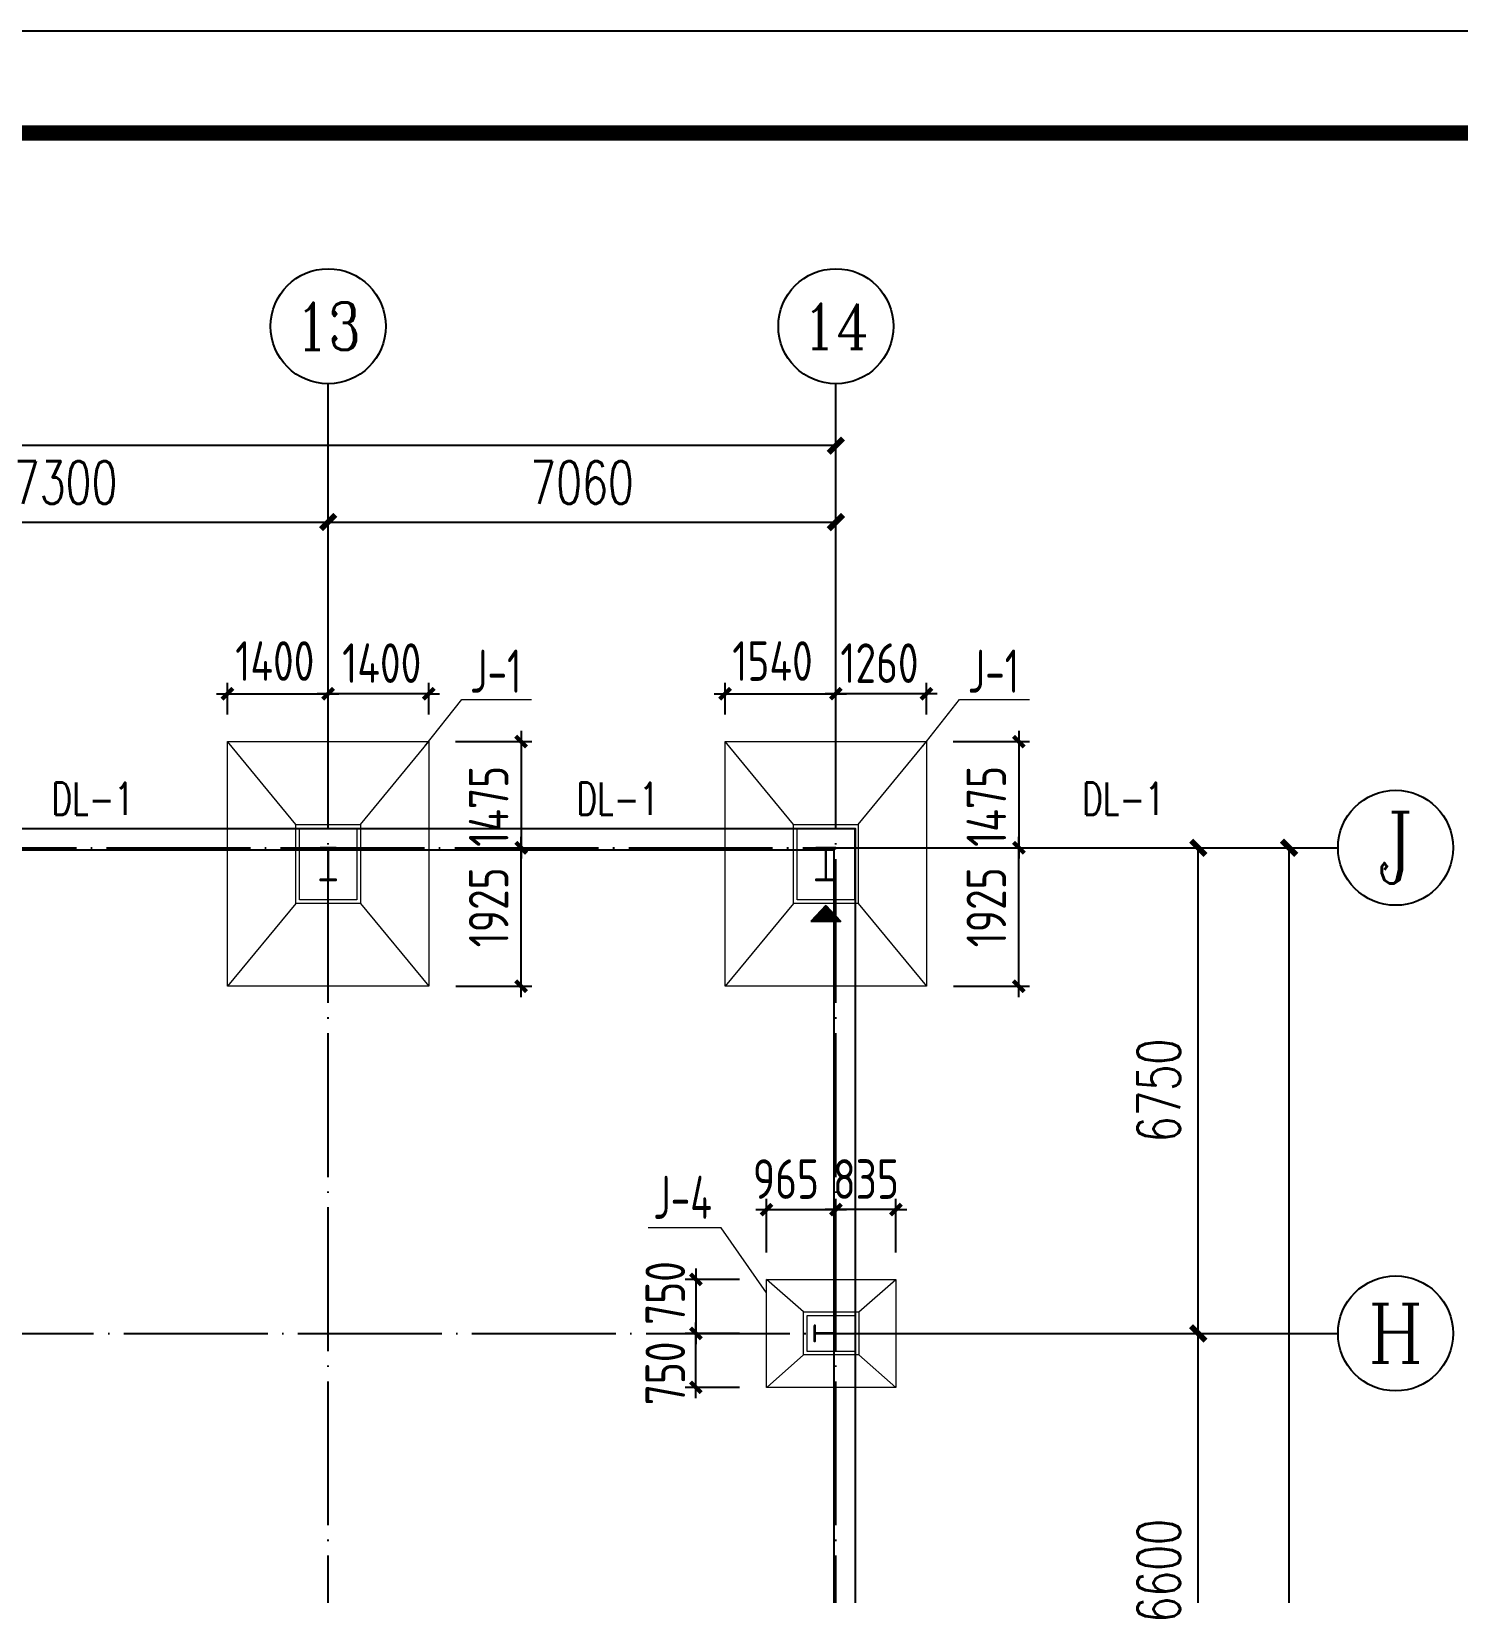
# Model space of a CAD drawing. Extents: x -89996 to 1006241, y -2176 to 440573.
# Drawn here: x 182714 to 202563, y 150876 to 172594 of the extents above; entities that cross this region are included whole.
import ezdxf
from ezdxf.enums import TextEntityAlignment as Align

# ---------------------------------------------------------------- set-up
doc = ezdxf.new("R2010")
doc.units = 0
doc.header["$LTSCALE"] = 1000
doc.header["$MEASUREMENT"] = 0
doc.linetypes.add('DOTE', pattern=[2.42, 2, -0.2, 0.02, -0.2])
for name, color, linetype in [('AXIS', 3, 'Continuous'), ('AXIS_TEXT', 7, 'Continuous'), ('DOTE', 1, 'DOTE'), ('GZ', 50, 'Continuous'), ('PUB_TITLE', 4, 'Continuous'), ('WALL', 9, 'Continuous'), ('图层7', 7, 'Continuous'), ('承台', 2, 'Continuous'), ('文字', 7, 'Continuous')]:
    doc.layers.add(name, color=color, linetype=linetype)
for name, color, linetype, lineweight in [('BASE_SING', 7, 'Continuous', 0), ('BASE_SING_DIM', 3, 'Continuous', 0), ('BASE_SING_NUM', 7, 'Continuous', 0)]:
    doc.layers.add(name, color=color, linetype=linetype, lineweight=lineweight)
doc.styles.add('_TCH_AXIS', font='COMPLEX', dxfattribs={"bigfont": 'GBCBIG'})
doc.styles.add('_TCH_DIM_T3', font='SIMPLEX', dxfattribs={"width": 0.705882, "bigfont": 'GBCBIG'})
doc.styles.add('COMPLEX', font='COMPLEX')
doc.styles.add('TSSD_Dimension', font='Tssdeng.shx', dxfattribs={"width": 0.8, "bigfont": 'hztxt.shx'})
doc.dimstyles.new('_TCH_ARCH&&200', dxfattribs={"dimtxt": 595, "dimasz": 200, "dimexe": 500, "dimexo": 600, "dimgap": 252.5, "dimtad": 1, "dimdec": 0, "dimzin": 0, "dimdsep": 46, "dimtxsty": '_TCH_DIM_T3', "dimblk": 'ARCHTICK', "dimcen": 0.09, "dimclrt": 7, "dimazin": 2, "dimtfac": 1, "dimtdec": 0, "dimtix": 1, "dimtmove": 2, "dimatfit": 3, "dimfxl": 0, "dimtolj": 1, "dimtzin": 0, "dimarcsym": 0})
doc.dimstyles.new('TCH-200-1', dxfattribs={"dimtxt": 595, "dimasz": 200, "dimexe": 500, "dimexo": 600, "dimgap": 252.5, "dimtad": 1, "dimdec": 0, "dimzin": 0, "dimdsep": 46, "dimtxsty": '_TCH_DIM_T3', "dimblk": 'ARCHTICK', "dimcen": 0.09, "dimclrd": 3, "dimclre": 3, "dimclrt": 7, "dimazin": 2, "dimtfac": 1, "dimtdec": 0, "dimtix": 1, "dimtmove": 2, "dimatfit": 3, "dimfxl": 0, "dimtolj": 1, "dimtzin": 0, "dimarcsym": 0})
doc.dimstyles.new('TSSD_150_150', dxfattribs={"dimtxt": 550, "dimasz": 150, "dimexe": 150, "dimexo": 375, "dimgap": 150, "dimtad": 1, "dimdec": 0, "dimzin": 0, "dimdsep": 46, "dimtxsty": 'TSSD_Dimension', "dimblk": 'ARCHTICK', "dimcen": 0, "dimdle": 150, "dimclrd": 256, "dimclre": 256, "dimclrt": 7, "dimadec": 0, "dimazin": 0, "dimtfac": 1, "dimtdec": 0, "dimtix": 1, "dimtmove": 2, "dimatfit": 3, "dimfxl": 0, "dimtolj": 1, "dimtzin": 0, "dimarcsym": 0})

# ---------------------------------------------------------------- blocks, each defined once
blk = doc.blocks.new('_AXISO')
blk.add_circle((0, 0), 0.5)
at = {"layer": 'AXIS_TEXT', "style": 'COMPLEX', "width": 1.041667}
blk.add_attdef('A', text='', height=0.56, dxfattribs=at).set_placement((-0.25, -0.28), (0.25, -0.28), align=Align.FIT)
blk = doc.blocks.new('_ArchTick')
at = {"color": 0, "linetype": 'ByBlock', "const_width": 0.4}
blk.add_lwpolyline([(-0.5, -0.5), (0.5, 0.5)], dxfattribs=at)
blk = doc.blocks.new('*D3029')
at = {"layer": 'AXIS', "color": 0, "lineweight": -2, "transparency": 16777216}
for p, q in [((75640, 42427), (75640, 45877)), ((82940, 42427), (82940, 45877)), ((75640, 45377), (82940, 45377))]:
    blk.add_line(p, q, dxfattribs=at)
at = {"layer": 'Defpoints', "color": 0, "transparency": 16777216}
for p in [(82940, 45377), (75640, 41827), (82940, 41827)]:
    blk.add_point(p, dxfattribs=at)
at = {"layer": 'AXIS', "color": 0, "lineweight": -2, "transparency": 16777216, "xscale": 200, "yscale": 200, "zscale": 200, "rotation": 180}
blk.add_blockref('_ArchTick', (75640, 45377), dxfattribs=at)
at = {"layer": 'AXIS', "color": 0, "lineweight": -2, "transparency": 16777216, "xscale": 200, "yscale": 200, "zscale": 200}
blk.add_blockref('_ArchTick', (82940, 45377), dxfattribs=at)
at = {"layer": 'AXIS', "color": 7, "transparency": 16777216, "insert": (79290, 45927), "char_height": 595, "attachment_point": 5, "style": '_TCH_DIM_T3'}
blk.add_mtext('\\A1;7300', dxfattribs=at)
blk = doc.blocks.new('*D3030')
at = {"layer": 'AXIS', "color": 0, "lineweight": -2, "transparency": 16777216}
for p, q in [((82940, 42427), (82940, 45877)), ((90000, 42427), (90000, 45877)), ((82940, 45377), (90000, 45377))]:
    blk.add_line(p, q, dxfattribs=at)
at = {"layer": 'Defpoints', "color": 0, "transparency": 16777216}
for p in [(90000, 45377), (82940, 41827), (90000, 41827)]:
    blk.add_point(p, dxfattribs=at)
at = {"layer": 'AXIS', "color": 0, "lineweight": -2, "transparency": 16777216, "xscale": 200, "yscale": 200, "zscale": 200, "rotation": 180}
blk.add_blockref('_ArchTick', (82940, 45377), dxfattribs=at)
at = {"layer": 'AXIS', "color": 0, "lineweight": -2, "transparency": 16777216, "xscale": 200, "yscale": 200, "zscale": 200}
blk.add_blockref('_ArchTick', (90000, 45377), dxfattribs=at)
at = {"layer": 'AXIS', "color": 7, "transparency": 16777216, "insert": (86470, 45927), "char_height": 595, "attachment_point": 5, "style": '_TCH_DIM_T3'}
blk.add_mtext('\\A1;7060', dxfattribs=at)
blk = doc.blocks.new('*D3043')
at = {"layer": 'AXIS', "color": 0, "lineweight": -2, "transparency": 16777216}
for p, q in [((91840, 34100), (95539, 34100)), ((95039, 27500), (95039, 34100)), ((91840, 27500), (95539, 27500))]:
    blk.add_line(p, q, dxfattribs=at)
at = {"layer": 'Defpoints', "color": 0, "transparency": 16777216}
for p in [(91240, 34100), (95039, 34100), (91240, 27500)]:
    blk.add_point(p, dxfattribs=at)
at = {"layer": 'AXIS', "color": 0, "lineweight": -2, "transparency": 16777216, "xscale": 200, "yscale": 200, "zscale": 200}
for p, rotation in [((95039, 34100), 90), ((95039, 27500), 270)]:
    blk.add_blockref('_ArchTick', p, dxfattribs=dict(at, rotation=rotation))
at = {"layer": 'AXIS', "color": 7, "transparency": 16777216, "insert": (94489, 30800), "char_height": 595, "attachment_point": 5, "rotation": 90, "style": '_TCH_DIM_T3'}
blk.add_mtext('\\A1;6600', dxfattribs=at)
blk = doc.blocks.new('*D3044')
at = {"layer": 'AXIS', "color": 0, "lineweight": -2, "transparency": 16777216}
for p, q in [((91840, 40850), (95539, 40850)), ((95039, 34100), (95039, 40850)), ((91840, 34100), (95539, 34100))]:
    blk.add_line(p, q, dxfattribs=at)
at = {"layer": 'Defpoints', "color": 0, "transparency": 16777216}
for p in [(91240, 40850), (95039, 40850), (91240, 34100)]:
    blk.add_point(p, dxfattribs=at)
at = {"layer": 'AXIS', "color": 0, "lineweight": -2, "transparency": 16777216, "xscale": 200, "yscale": 200, "zscale": 200}
for p, rotation in [((95039, 40850), 90), ((95039, 34100), 270)]:
    blk.add_blockref('_ArchTick', p, dxfattribs=dict(at, rotation=rotation))
at = {"layer": 'AXIS', "color": 7, "transparency": 16777216, "insert": (94489, 37475), "char_height": 595, "attachment_point": 5, "rotation": 90, "style": '_TCH_DIM_T3'}
blk.add_mtext('\\A1;6750', dxfattribs=at)
blk = doc.blocks.new('*D281')
at = {"layer": 'Defpoints', "color": 0, "transparency": 16777216}
for p in [(194000, 161245), (200204, 161245), (194142, 121635)]:
    blk.add_point(p, dxfattribs=at)
at = {"layer": 'WALL', "color": 3, "lineweight": -2, "transparency": 16777216}
for p, q in [((194600, 161245), (200704, 161245)), ((200204, 121635), (200204, 161245)), ((194742, 121635), (200704, 121635))]:
    blk.add_line(p, q, dxfattribs=at)
at = {"layer": 'WALL', "color": 3, "lineweight": -2, "transparency": 16777216, "xscale": 200, "yscale": 200, "zscale": 200}
for p, rotation in [((200204, 161245), 90), ((200204, 121635), 270)]:
    blk.add_blockref('_ArchTick', p, dxfattribs=dict(at, rotation=rotation))
at = {"layer": 'WALL', "color": 7, "transparency": 16777216, "insert": (199654, 141440), "char_height": 595, "attachment_point": 5, "rotation": 90, "style": '_TCH_DIM_T3'}
blk.add_mtext('\\A1;39610', dxfattribs=at)
blk = doc.blocks.new('*D283')
at = {"layer": 'Defpoints', "color": 0, "transparency": 16777216}
for p in [(114593, 166834), (193902, 161585), (114593, 161345)]:
    blk.add_point(p, dxfattribs=at)
at = {"layer": 'WALL', "color": 3, "lineweight": -2, "transparency": 16777216}
for p, q in [((114593, 161945), (114593, 167334)), ((193902, 162185), (193902, 167334)), ((193902, 166834), (114593, 166834))]:
    blk.add_line(p, q, dxfattribs=at)
at = {"layer": 'WALL', "color": 3, "lineweight": -2, "transparency": 16777216, "xscale": 200, "yscale": 200, "zscale": 200, "rotation": 180}
blk.add_blockref('_ArchTick', (114593, 166834), dxfattribs=at)
at = {"layer": 'WALL', "color": 3, "lineweight": -2, "transparency": 16777216, "xscale": 200, "yscale": 200, "zscale": 200}
blk.add_blockref('_ArchTick', (193902, 166834), dxfattribs=at)
at = {"layer": 'WALL', "color": 7, "transparency": 16777216, "insert": (154247, 167384), "char_height": 595, "attachment_point": 5, "style": '_TCH_DIM_T3'}
blk.add_mtext('\\A1;79310', dxfattribs=at)
blk = doc.blocks.new('*D2013')
at = {"layer": 'BASE_SING_DIM', "lineweight": -2, "transparency": 16777216}
for p, q in [((185442, 163095), (185442, 163536)), ((186842, 163095), (186842, 163536)), ((185292, 163386), (186992, 163386))]:
    blk.add_line(p, q, dxfattribs=at)
at = {"layer": 'Defpoints', "color": 0, "transparency": 16777216}
for p in [(186842, 163386), (185442, 162720), (186842, 162720)]:
    blk.add_point(p, dxfattribs=at)
at = {"layer": 'BASE_SING_DIM', "lineweight": -2, "transparency": 16777216, "xscale": 150, "yscale": 150, "zscale": 150, "rotation": 180}
blk.add_blockref('_ArchTick', (185442, 163386), dxfattribs=at)
at = {"layer": 'BASE_SING_DIM', "lineweight": -2, "transparency": 16777216, "xscale": 150, "yscale": 150, "zscale": 150}
blk.add_blockref('_ArchTick', (186842, 163386), dxfattribs=at)
at = {"layer": 'BASE_SING_DIM', "color": 7, "transparency": 16777216, "insert": (186101, 163840), "char_height": 550, "attachment_point": 5, "style": 'TSSD_Dimension'}
blk.add_mtext('\\A1;1400', dxfattribs=at)
blk = doc.blocks.new('*D2014')
at = {"layer": 'BASE_SING_DIM', "lineweight": -2, "transparency": 16777216}
for p, q in [((186842, 163095), (186842, 163536)), ((188242, 163095), (188242, 163536)), ((186842, 163386), (186692, 163386)), ((188242, 163386), (186842, 163386)), ((188242, 163386), (188392, 163386))]:
    blk.add_line(p, q, dxfattribs=at)
at = {"layer": 'Defpoints', "color": 0, "transparency": 16777216}
for p in [(186842, 163386), (186842, 162720), (188242, 162720)]:
    blk.add_point(p, dxfattribs=at)
at = {"layer": 'BASE_SING_DIM', "lineweight": -2, "transparency": 16777216, "xscale": 150, "yscale": 150, "zscale": 150}
blk.add_blockref('_ArchTick', (186842, 163386), dxfattribs=at)
at = {"layer": 'BASE_SING_DIM', "lineweight": -2, "transparency": 16777216, "xscale": 150, "yscale": 150, "zscale": 150, "rotation": 180}
blk.add_blockref('_ArchTick', (188242, 163386), dxfattribs=at)
at = {"layer": 'BASE_SING_DIM', "color": 7, "transparency": 16777216, "insert": (187588, 163811), "char_height": 550, "attachment_point": 5, "style": 'TSSD_Dimension'}
blk.add_mtext('\\A1;1400', dxfattribs=at)
blk = doc.blocks.new('*D2015')
at = {"layer": 'BASE_SING_DIM', "lineweight": -2, "transparency": 16777216}
for p, q in [((188615, 162720), (189676, 162720)), ((189526, 162870), (189526, 161095)), ((188617, 161245), (189676, 161245))]:
    blk.add_line(p, q, dxfattribs=at)
at = {"layer": 'Defpoints', "color": 0, "transparency": 16777216}
for p in [(188240, 162720), (188242, 161245), (189526, 161245)]:
    blk.add_point(p, dxfattribs=at)
at = {"layer": 'BASE_SING_DIM', "lineweight": -2, "transparency": 16777216, "xscale": 150, "yscale": 150, "zscale": 150}
for p, rotation in [((189526, 162720), 90), ((189526, 161245), 270)]:
    blk.add_blockref('_ArchTick', p, dxfattribs=dict(at, rotation=rotation))
at = {"layer": 'BASE_SING_DIM', "color": 7, "transparency": 16777216, "insert": (189074, 161820), "char_height": 550, "attachment_point": 5, "rotation": 90, "style": 'TSSD_Dimension'}
blk.add_mtext('\\A1;1475', dxfattribs=at)
blk = doc.blocks.new('*D2016')
at = {"layer": 'BASE_SING_DIM', "lineweight": -2, "transparency": 16777216}
for p, q in [((189526, 159170), (189526, 161395)), ((188617, 161245), (189676, 161245)), ((188617, 159320), (189676, 159320))]:
    blk.add_line(p, q, dxfattribs=at)
at = {"layer": 'Defpoints', "color": 0, "transparency": 16777216}
for p in [(188242, 161245), (189526, 161245), (188242, 159320)]:
    blk.add_point(p, dxfattribs=at)
at = {"layer": 'BASE_SING_DIM', "lineweight": -2, "transparency": 16777216, "xscale": 150, "yscale": 150, "zscale": 150}
for p, rotation in [((189526, 161245), 90), ((189526, 159320), 270)]:
    blk.add_blockref('_ArchTick', p, dxfattribs=dict(at, rotation=rotation))
at = {"layer": 'BASE_SING_DIM', "color": 7, "transparency": 16777216, "insert": (189074, 160417), "char_height": 550, "attachment_point": 5, "rotation": 90, "style": 'TSSD_Dimension'}
blk.add_mtext('\\A1;1925', dxfattribs=at)
blk = doc.blocks.new('*D2025')
at = {"layer": 'BASE_SING_DIM', "lineweight": -2, "transparency": 16777216}
for p, q in [((192362, 163095), (192362, 163536)), ((193902, 163095), (193902, 163536)), ((192212, 163386), (194052, 163386))]:
    blk.add_line(p, q, dxfattribs=at)
at = {"layer": 'Defpoints', "color": 0, "transparency": 16777216}
for p in [(193902, 163386), (192362, 162720), (193902, 162720)]:
    blk.add_point(p, dxfattribs=at)
at = {"layer": 'BASE_SING_DIM', "lineweight": -2, "transparency": 16777216, "xscale": 150, "yscale": 150, "zscale": 150, "rotation": 180}
blk.add_blockref('_ArchTick', (192362, 163386), dxfattribs=at)
at = {"layer": 'BASE_SING_DIM', "lineweight": -2, "transparency": 16777216, "xscale": 150, "yscale": 150, "zscale": 150}
blk.add_blockref('_ArchTick', (193902, 163386), dxfattribs=at)
at = {"layer": 'BASE_SING_DIM', "color": 7, "transparency": 16777216, "insert": (193021, 163840), "char_height": 550, "attachment_point": 5, "style": 'TSSD_Dimension'}
blk.add_mtext('\\A1;1540', dxfattribs=at)
blk = doc.blocks.new('*D2026')
at = {"layer": 'BASE_SING_DIM', "lineweight": -2, "transparency": 16777216}
for p, q in [((193902, 163095), (193902, 163536)), ((195162, 163095), (195162, 163536)), ((195312, 163386), (193752, 163386))]:
    blk.add_line(p, q, dxfattribs=at)
at = {"layer": 'Defpoints', "color": 0, "transparency": 16777216}
for p in [(193902, 163386), (193902, 162720), (195162, 162720)]:
    blk.add_point(p, dxfattribs=at)
at = {"layer": 'BASE_SING_DIM', "lineweight": -2, "transparency": 16777216, "xscale": 150, "yscale": 150, "zscale": 150, "rotation": 180}
blk.add_blockref('_ArchTick', (193902, 163386), dxfattribs=at)
at = {"layer": 'BASE_SING_DIM', "lineweight": -2, "transparency": 16777216, "xscale": 150, "yscale": 150, "zscale": 150}
blk.add_blockref('_ArchTick', (195162, 163386), dxfattribs=at)
at = {"layer": 'BASE_SING_DIM', "color": 7, "transparency": 16777216, "insert": (194508, 163811), "char_height": 550, "attachment_point": 5, "style": 'TSSD_Dimension'}
blk.add_mtext('\\A1;1260', dxfattribs=at)
blk = doc.blocks.new('*D2027')
at = {"layer": 'BASE_SING_DIM', "lineweight": -2, "transparency": 16777216}
for p, q in [((195535, 162720), (196596, 162720)), ((196446, 162870), (196446, 161095)), ((195537, 161245), (196596, 161245))]:
    blk.add_line(p, q, dxfattribs=at)
at = {"layer": 'Defpoints', "color": 0, "transparency": 16777216}
for p in [(195160, 162720), (195162, 161245), (196446, 161245)]:
    blk.add_point(p, dxfattribs=at)
at = {"layer": 'BASE_SING_DIM', "lineweight": -2, "transparency": 16777216, "xscale": 150, "yscale": 150, "zscale": 150}
for p, rotation in [((196446, 162720), 90), ((196446, 161245), 270)]:
    blk.add_blockref('_ArchTick', p, dxfattribs=dict(at, rotation=rotation))
at = {"layer": 'BASE_SING_DIM', "color": 7, "transparency": 16777216, "insert": (195994, 161820), "char_height": 550, "attachment_point": 5, "rotation": 90, "style": 'TSSD_Dimension'}
blk.add_mtext('\\A1;1475', dxfattribs=at)
blk = doc.blocks.new('*D2028')
at = {"layer": 'BASE_SING_DIM', "lineweight": -2, "transparency": 16777216}
for p, q in [((196446, 159170), (196446, 161395)), ((195537, 161245), (196596, 161245)), ((195537, 159320), (196596, 159320))]:
    blk.add_line(p, q, dxfattribs=at)
at = {"layer": 'Defpoints', "color": 0, "transparency": 16777216}
for p in [(195162, 161245), (196446, 161245), (195162, 159320)]:
    blk.add_point(p, dxfattribs=at)
at = {"layer": 'BASE_SING_DIM', "lineweight": -2, "transparency": 16777216, "xscale": 150, "yscale": 150, "zscale": 150}
for p, rotation in [((196446, 161245), 90), ((196446, 159320), 270)]:
    blk.add_blockref('_ArchTick', p, dxfattribs=dict(at, rotation=rotation))
at = {"layer": 'BASE_SING_DIM', "color": 7, "transparency": 16777216, "insert": (195994, 160417), "char_height": 550, "attachment_point": 5, "rotation": 90, "style": 'TSSD_Dimension'}
blk.add_mtext('\\A1;1925', dxfattribs=at)
blk = doc.blocks.new('A$C76F062D1')
h = blk.add_hatch()
h.set_pattern_fill('ANSI31', color=1, scale=100, style=0)
h.set_pattern_definition([(45, (-710327.512, 495150.682), (-8.83883476, 8.83883476), [])])
h.paths.add_polyline_path([(0, 250), (231, 0), (462, 250)])
at = {"color": 7}
for p, q in [((0, 250), (462, 250)), ((231, 0), (0, 250)), ((231, 0), (462, 250))]:
    blk.add_line(p, q, dxfattribs=at)
blk = doc.blocks.new('*D2041')
at = {"layer": 'BASE_SING_DIM', "lineweight": -2, "transparency": 16777216}
for p, q in [((191955, 153595), (191955, 154645)), ((192562, 154495), (191805, 154495)), ((192562, 153745), (191805, 153745))]:
    blk.add_line(p, q, dxfattribs=at)
at = {"layer": 'Defpoints', "color": 0, "transparency": 16777216}
for p in [(191955, 154495), (192937, 154495), (192937, 153745)]:
    blk.add_point(p, dxfattribs=at)
at = {"layer": 'BASE_SING_DIM', "lineweight": -2, "transparency": 16777216, "xscale": 150, "yscale": 150, "zscale": 150}
for p, rotation in [((191955, 154495), 90), ((191955, 153745), 270)]:
    blk.add_blockref('_ArchTick', p, dxfattribs=dict(at, rotation=rotation))
at = {"layer": 'BASE_SING_DIM', "color": 7, "transparency": 16777216, "insert": (191530, 153939), "char_height": 550, "attachment_point": 5, "rotation": 90, "style": 'TSSD_Dimension'}
blk.add_mtext('\\A1;750', dxfattribs=at)
blk = doc.blocks.new('*D2042')
at = {"layer": 'BASE_SING_DIM', "lineweight": -2, "transparency": 16777216}
for p, q in [((191955, 155395), (191955, 154345)), ((192562, 155245), (191805, 155245)), ((192562, 154495), (191805, 154495))]:
    blk.add_line(p, q, dxfattribs=at)
at = {"layer": 'Defpoints', "color": 0, "transparency": 16777216}
for p in [(192937, 155245), (191955, 154495), (192937, 154495)]:
    blk.add_point(p, dxfattribs=at)
at = {"layer": 'BASE_SING_DIM', "lineweight": -2, "transparency": 16777216, "xscale": 150, "yscale": 150, "zscale": 150}
for p, rotation in [((191955, 155245), 90), ((191955, 154495), 270)]:
    blk.add_blockref('_ArchTick', p, dxfattribs=dict(at, rotation=rotation))
at = {"layer": 'BASE_SING_DIM', "color": 7, "transparency": 16777216, "insert": (191530, 155056), "char_height": 550, "attachment_point": 5, "rotation": 90, "style": 'TSSD_Dimension'}
blk.add_mtext('\\A1;750', dxfattribs=at)
blk = doc.blocks.new('*D2043')
at = {"layer": 'BASE_SING_DIM', "lineweight": -2, "transparency": 16777216}
for p, q in [((192787, 156215), (194052, 156215)), ((192937, 155620), (192937, 156365)), ((193902, 155620), (193902, 156365))]:
    blk.add_line(p, q, dxfattribs=at)
at = {"layer": 'Defpoints', "color": 0, "transparency": 16777216}
for p in [(193902, 156215), (192937, 155245), (193902, 155245)]:
    blk.add_point(p, dxfattribs=at)
at = {"layer": 'BASE_SING_DIM', "lineweight": -2, "transparency": 16777216, "xscale": 150, "yscale": 150, "zscale": 150, "rotation": 180}
blk.add_blockref('_ArchTick', (192937, 156215), dxfattribs=at)
at = {"layer": 'BASE_SING_DIM', "lineweight": -2, "transparency": 16777216, "xscale": 150, "yscale": 150, "zscale": 150}
blk.add_blockref('_ArchTick', (193902, 156215), dxfattribs=at)
at = {"layer": 'BASE_SING_DIM', "color": 7, "transparency": 16777216, "insert": (193208, 156640), "char_height": 550, "attachment_point": 5, "style": 'TSSD_Dimension'}
blk.add_mtext('\\A1;965', dxfattribs=at)
blk = doc.blocks.new('*D2044')
at = {"layer": 'BASE_SING_DIM', "lineweight": -2, "transparency": 16777216}
for p, q in [((193902, 156215), (193752, 156215)), ((193902, 155620), (193902, 156365)), ((194737, 156215), (193902, 156215)), ((194737, 155620), (194737, 156365)), ((194737, 156215), (194887, 156215))]:
    blk.add_line(p, q, dxfattribs=at)
at = {"layer": 'Defpoints', "color": 0, "transparency": 16777216}
for p in [(193902, 156215), (193902, 155245), (194737, 155245)]:
    blk.add_point(p, dxfattribs=at)
at = {"layer": 'BASE_SING_DIM', "lineweight": -2, "transparency": 16777216, "xscale": 150, "yscale": 150, "zscale": 150}
blk.add_blockref('_ArchTick', (193902, 156215), dxfattribs=at)
at = {"layer": 'BASE_SING_DIM', "lineweight": -2, "transparency": 16777216, "xscale": 150, "yscale": 150, "zscale": 150, "rotation": 180}
blk.add_blockref('_ArchTick', (194737, 156215), dxfattribs=at)
at = {"layer": 'BASE_SING_DIM', "color": 7, "transparency": 16777216, "insert": (194320, 156640), "char_height": 550, "attachment_point": 5, "style": 'TSSD_Dimension'}
blk.add_mtext('\\A1;835', dxfattribs=at)
blk = doc.blocks.new('A$C3A647AB8')
at = {"layer": 'AXIS'}
for p, q in [((82940, 41826.8), (82940, 47298.2)), ((90000, 41826.8), (90000, 47298.2)), ((91240, 40850), (96981.6, 40850)), ((91240, 34100), (96981.6, 34100))]:
    blk.add_line(p, q, dxfattribs=at)
at = {"layer": 'DOTE'}
for p, q in [((82940, -26.8), (82940, 41826.8)), ((90000, -26.8), (90000, 41826.8)), ((0, 40850), (91000, 40850)), ((240, 34100), (91240, 34100))]:
    blk.add_line(p, q, dxfattribs=at)
at = {"layer": 'GZ'}
for points in [[(83050, 40850), (82830, 40850), (82830, 40840), (82933.1, 40840), (82937, 40835), (82937, 40414.6), (82933.1, 40410), (82830, 40410), (82830, 40400), (83050, 40400), (83050, 40410), (82947, 40410), (82943, 40414.5), (82943, 40835), (82947, 40840), (83050, 40840), (83050, 40850)], [(90000, 40850), (89720, 40850), (89720, 40840), (89853.1, 40840), (89857, 40835), (89857, 40414.6), (89853.1, 40410), (89720, 40410), (89720, 40400), (90000, 40400), (90000, 40410), (89867, 40410), (89863, 40414.5), (89863, 40835), (89867, 40840), (90000, 40840), (90000, 40850)], [(89700, 34210), (89700, 33990), (89710, 33990), (89710, 34093.2), (89715, 34097), (89985.3, 34097), (89990, 34093.2), (89990, 33990), (90000, 33990), (90000, 34210), (89990, 34210), (89990, 34107), (89985.5, 34103), (89715, 34103), (89710, 34107), (89710, 34210), (89700, 34210)]]:
    blk.add_lwpolyline(points, close=True, dxfattribs=at)
at = {"layer": 'AXIS'}
ref = blk.add_blockref('_AXISO', (82940, 48098.2), dxfattribs=dict(at, xscale=1600, yscale=1600, zscale=1600))
ref.add_attrib('A', '13', dxfattribs={"layer": 'AXIS_TEXT', "height": 656.89, "style": '_TCH_AXIS'}).set_placement((82486.4, 47769.8), (83393.6, 47769.8), align=Align.FIT)
ref = blk.add_blockref('_AXISO', (90000, 48098.2), dxfattribs=dict(at, xscale=1600, yscale=1600, zscale=1600))
ref.add_attrib('A', '14', dxfattribs={"layer": 'AXIS_TEXT', "height": 628.15, "style": '_TCH_AXIS'}).set_placement((89536.4, 47784.1), (90463.6, 47784.1), align=Align.FIT)
ref = blk.add_blockref('_AXISO', (97781.6, 40850), dxfattribs=dict(at, xscale=1600, yscale=1600, zscale=1600))
ref.add_attrib('A', 'J', dxfattribs={"layer": 'AXIS_TEXT', "height": 992.1, "style": '_TCH_AXIS'}).set_placement((97521.8, 40353.9), (98041.5, 40353.9), align=Align.FIT)
ref = blk.add_blockref('_AXISO', (97781.6, 34100), dxfattribs=dict(at, xscale=1600, yscale=1600, zscale=1600))
ref.add_attrib('A', 'H', dxfattribs={"layer": 'AXIS_TEXT', "height": 811, "style": '_TCH_AXIS'}).set_placement((97395.4, 33694.5), (98167.8, 33694.5), align=Align.FIT)
for p1, p2, distance, picture, middle in [((75640, 41826.8), (82940, 41826.8), 3550, '*D3029', (79290, 45926.8)), ((82940, 41826.8), (90000, 41826.8), 3550, '*D3030', (86470, 45926.8)), ((91240, 34100), (91240, 40850), -3798.6, '*D3044', (94488.6, 37475)), ((91240, 27500), (91240, 34100), -3798.6, '*D3043', (94488.6, 30800))]:
    dim = blk.add_aligned_dim(p1=p1, p2=p2, distance=distance, dimstyle='_TCH_ARCH&&200', dxfattribs=at)
    dim.commit()
    dim.dimension.update_dxf_attribs({"geometry": picture, "text_midpoint": middle})

msp = doc.modelspace()

# ---------------------------------------------------------------- linework, layer by layer
for points in [[(105112.37, 161514.67), (194172.37, 161514.67), (194172.37, 121364.92), (105112.37, 121364.92)], [(105412.37, 161214.67), (193872.37, 161214.67), (193872.37, 121664.92), (105412.37, 121664.92)]]:
    msp.add_lwpolyline(points, close=True)
at = {"layer": 'BASE_SING'}
for p, q in [((186392.37, 161569.54), (185442.37, 162719.67)), ((187292.37, 161569.54), (188242.37, 162719.67)), ((193312.37, 161569.54), (192362.37, 162719.67)), ((194212.37, 161569.54), (195162.37, 162719.67)), ((186392.37, 160469.8), (185442.37, 159319.67)), ((187292.37, 160469.8), (188242.37, 159319.67)), ((193312.37, 160469.8), (192362.37, 159319.67)), ((194212.37, 160469.8), (195162.37, 159319.67)), ((193452.63, 154794.92), (192937.5, 155244.92)), ((194222.37, 154794.92), (194737.5, 155244.92)), ((193452.63, 154194.92), (192944.68, 153749.54)), ((194222.37, 154194.92), (194737.5, 153744.92))]:
    msp.add_line(p, q, dxfattribs=at)
for points in [[(185442.37, 159319.67), (185442.37, 162719.67), (188242.37, 162719.67), (188242.37, 159319.67)], [(192362.37, 159319.67), (192362.37, 162719.67), (195162.37, 162719.67), (195162.37, 159319.67)], [(187292.37, 160469.8), (186392.37, 160469.8), (186392.37, 161569.54), (187292.37, 161569.54)], [(187242.37, 160519.8), (186442.37, 160519.8), (186442.37, 161519.54), (187242.37, 161519.54)], [(194212.37, 160469.8), (193312.37, 160469.8), (193312.37, 161569.54), (194212.37, 161569.54)], [(194162.37, 160519.8), (193362.37, 160519.8), (193362.37, 161519.54), (194162.37, 161519.54)], [(194737.5, 153744.92), (192937.5, 153744.92), (192937.5, 155244.92), (194737.5, 155244.92)], [(194222.37, 154794.92), (194222.37, 154194.92), (193452.63, 154194.92), (193452.63, 154794.92)], [(194172.37, 154744.92), (194172.37, 154244.92), (193502.63, 154244.92), (193502.63, 154744.92)]]:
    msp.add_lwpolyline(points, close=True, dxfattribs=at)
at = {"layer": 'BASE_SING_NUM'}
for p, q in [((188189.13, 162655.21), (188701.76, 163306.16)), ((188701.76, 163306.16), (189672.29, 163306.16)), ((195109.13, 162655.21), (195621.76, 163306.16)), ((195621.76, 163306.16), (196592.29, 163306.16)), ((192308.68, 155961.73), (191294.33, 155961.73)), ((192937.5, 155059.54), (192308.68, 155961.73))]:
    msp.add_line(p, q, dxfattribs=at)
at = {"layer": 'PUB_TITLE'}
msp.add_lwpolyline([(90043.05, 88593.71), (238643.05, 88593.71), (238643.05, 172593.71), (90043.05, 172593.71)], close=True, dxfattribs=at)
at = {"layer": 'PUB_TITLE', "const_width": 212.12}
msp.add_lwpolyline([(93578.4, 90007.85), (93578.4, 171179.57), (237228.91, 171179.57), (237228.91, 90007.85)], close=True, dxfattribs=at)

# ---------------------------------------------------------------- block references
at = {"layer": 'WALL'}
msp.add_blockref('A$C3A647AB8', (103902.38, 120394.92), dxfattribs=at)
at = {"layer": '文字', "xscale": 0.8961615994339805, "yscale": 0.8961615994339805, "zscale": 0.8961615994339805, "rotation": 180}
msp.add_blockref('A$C76F062D1', (193969.17, 160443.28), dxfattribs=at)

# ---------------------------------------------------------------- texts
at = {"layer": '图层7', "style": 'TSSD_Dimension', "width": 0.7}
for s, p in [('J-1', (188815.32, 163399.39)), ('J-1', (195735.32, 163399.39)), ('J-4', (191361.95, 156086.73))]:
    msp.add_text(s, height=600, dxfattribs=at).set_placement(p)
at = {"layer": '承台', "color": 7, "style": '_TCH_DIM_T3', "width": 0.705882}
for p in [(182997.9, 161701.16), (190297.9, 161701.16), (197327.9, 161701.16)]:
    msp.add_text('DL-1', height=450, dxfattribs=at).set_placement(p)

# ---------------------------------------------------------------- dimensions: what is measured, and where the dimension line sits
at = {"layer": 'BASE_SING_DIM'}
for base, p1, p2, picture, middle in [((186842.37, 163386.29), (185442.37, 162719.67), (186842.37, 162719.67), '*D2013', (186101.08, 163840.14)), ((193902.37, 163386.29), (192362.37, 162719.67), (193902.37, 162719.67), '*D2025', (193021.08, 163840.14)), ((193902.37, 156214.7), (192937.5, 155244.92), (193902.37, 155244.92), '*D2043', (193207.84, 156639.7))]:
    dim = msp.add_linear_dim(base=base, p1=p1, p2=p2, dimstyle='TSSD_150_150', dxfattribs=at)
    dim.commit()
    dim.dimension.update_dxf_attribs({"geometry": picture, "text_midpoint": middle, "dimtype": 128})
for base, p1, p2, angle, picture, middle in [((186842.37, 163386.29), (188242.37, 162719.67), (186842.37, 162719.67), 180, '*D2014', (187587.91, 163810.81)), ((193902.37, 163386.29), (195162.37, 162719.67), (193902.37, 162719.67), 180, '*D2026', (194507.91, 163810.81)), ((189526.48, 161244.92), (188239.89, 162719.67), (188242.37, 161244.92), 270, '*D2015', (189073.83, 161820.41)), ((196446.48, 161244.92), (195159.89, 162719.67), (195162.37, 161244.92), 270, '*D2027', (195993.83, 161820.41)), ((189526.48, 161244.92), (188242.37, 159319.67), (188242.37, 161244.92), 90, '*D2016', (189073.83, 160417.33)), ((196446.48, 161244.92), (195162.37, 159319.67), (195162.37, 161244.92), 90, '*D2028', (195993.83, 160417.33)), ((191955.1, 154494.92), (192937.5, 155244.92), (192937.5, 154494.92), 270, '*D2042', (191530.1, 155055.7)), ((191955.1, 154494.92), (192937.5, 153744.92), (192937.5, 154494.92), 90, '*D2041', (191530.1, 153938.9))]:
    dim = msp.add_linear_dim(base=base, p1=p1, p2=p2, angle=angle, dimstyle='TSSD_150_150', dxfattribs=at)
    dim.commit()
    dim.dimension.update_dxf_attribs({"geometry": picture, "text_midpoint": middle, "dimtype": 128})
dim = msp.add_linear_dim(base=(193902.37, 156214.7), p1=(194737.5, 155244.92), p2=(193902.37, 155244.92), angle=180, dimstyle='TSSD_150_150', dxfattribs=at)
dim.commit()
dim.dimension.update_dxf_attribs({"geometry": '*D2044', "text_midpoint": (194319.94, 156639.7)})
at = {"layer": 'WALL'}
for base, p1, p2, angle, picture, middle in [((114592.55, 166833.54), (193902.37, 161584.92), (114592.55, 161344.92), 180, '*D283', (154247.46, 167383.54)), ((200203.97, 161244.92), (194142.37, 121634.92), (194000.08, 161244.92), 90, '*D281', (199653.97, 141439.92))]:
    dim = msp.add_linear_dim(base=base, p1=p1, p2=p2, angle=angle, dimstyle='TCH-200-1', dxfattribs=at)
    dim.commit()
    dim.dimension.update_dxf_attribs({"geometry": picture, "text_midpoint": middle})

doc.saveas('drawing.dxf')
